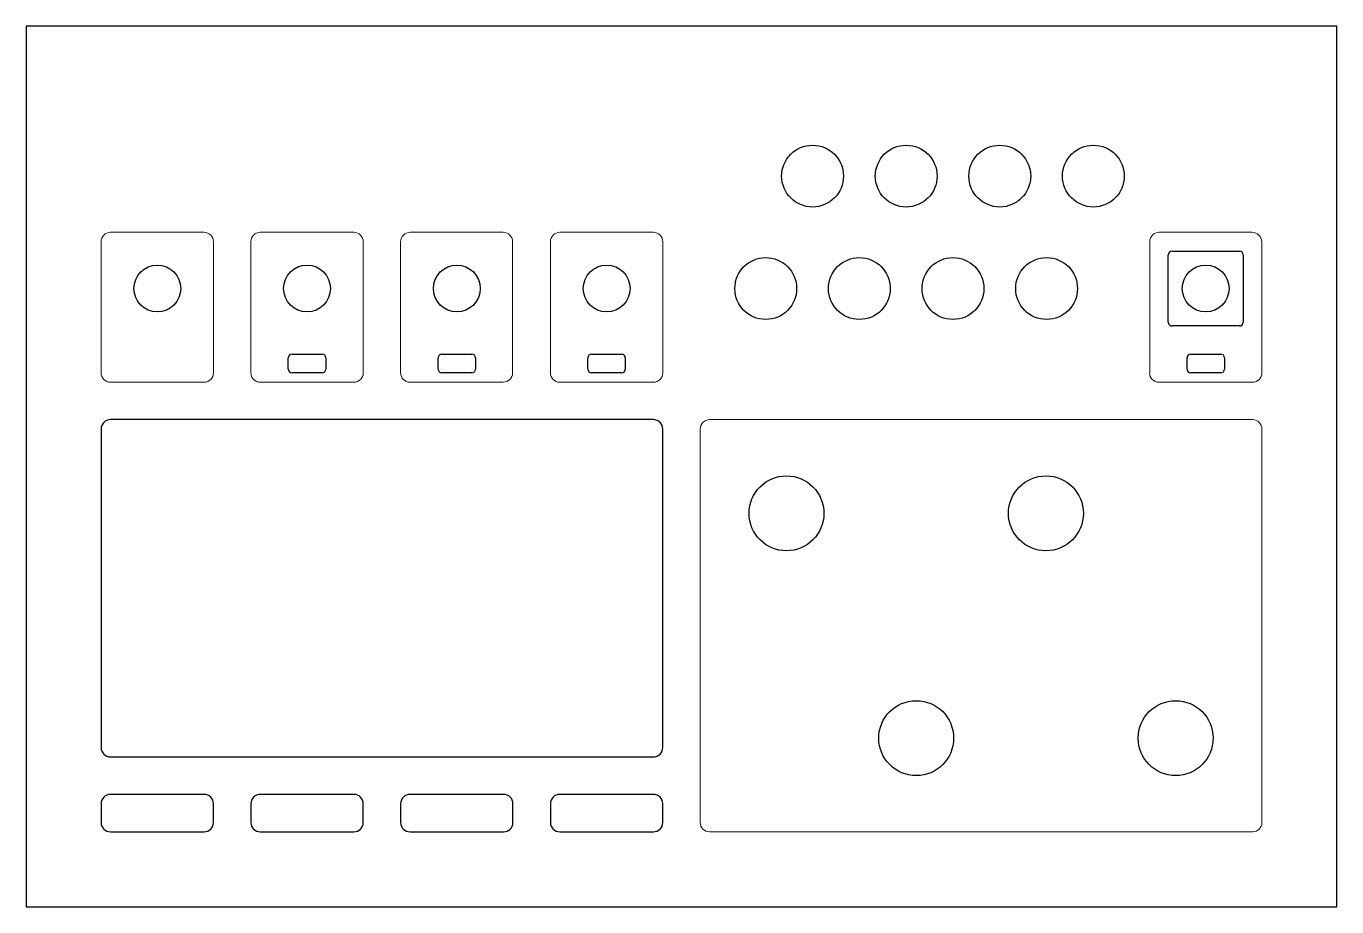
# Model space of a CAD drawing. Header units: inches. Extents: x 0 to 7, y 0 to 4.7.
import ezdxf

# ---------------------------------------------------------------- set-up
doc = ezdxf.new("R2010")
doc.units = ezdxf.units.IN
doc.header["$MEASUREMENT"] = 0
for name, color, linetype, lineweight, true_color in [('cut', 178, 'Continuous', 25, 0x000000), ('cut-over', 178, 'Continuous', 25, 0x000000), ('etch', 178, 'Continuous', 0, 0x000000)]:
    doc.layers.add(name, color=color, linetype=linetype, lineweight=lineweight, true_color=true_color)

msp = doc.modelspace()

# ---------------------------------------------------------------- linework, layer by layer
at = {"layer": 'cut'}
for p, q in [((0, 4.7), (0, 0)), ((7, 4.7), (0, 4.7)), ((7, 0), (7, 4.7)), ((1.42, 2.95), (1.58, 2.95)), ((2.22, 2.95), (2.38, 2.95)), ((3.02, 2.95), (3.18, 2.95)), ((6.22, 2.95), (6.38, 2.95)), ((1.4, 2.87), (1.4, 2.93)), ((1.6, 2.93), (1.6, 2.87)), ((2.2, 2.87), (2.2, 2.93)), ((2.4, 2.93), (2.4, 2.87)), ((3, 2.87), (3, 2.93)), ((3.2, 2.93), (3.2, 2.87)), ((6.2, 2.87), (6.2, 2.93)), ((6.4, 2.93), (6.4, 2.87)), ((1.58, 2.85), (1.42, 2.85)), ((2.38, 2.85), (2.22, 2.85)), ((3.18, 2.85), (3.02, 2.85)), ((6.38, 2.85), (6.22, 2.85)), ((3.35, 2.6), (0.45, 2.6)), ((0.4, 2.55), (0.4, 0.85)), ((3.4, 0.85), (3.4, 2.55)), ((0.45, 0.8), (3.35, 0.8)), ((0, 0), (7, 0))]:
    msp.add_line(p, q, dxfattribs=at)
for centre, radius in [((4.2, 3.9), 0.165), ((4.7, 3.9), 0.165), ((5.2, 3.9), 0.165), ((5.7, 3.9), 0.165), ((3.95, 3.3), 0.165), ((4.45, 3.3), 0.165), ((4.95, 3.3), 0.165), ((5.45, 3.3), 0.165), ((0.7, 3.3), 0.125), ((1.5, 3.3), 0.125), ((2.3, 3.3), 0.125), ((3.1, 3.3), 0.125), ((6.3, 3.3), 0.125), ((4.0608, 2.1), 0.2), ((5.4464, 2.1), 0.2), ((4.7536, 0.9), 0.2), ((6.1392, 0.9), 0.2)]:
    msp.add_circle(centre, radius, dxfattribs=at)
for centre, radius, start, end in [((1.42, 2.93), 0.02, 90, 180), ((1.58, 2.93), 0.02, 0, 90), ((2.22, 2.93), 0.02, 90, 180), ((2.38, 2.93), 0.02, 0, 90), ((3.02, 2.93), 0.02, 90, 180), ((3.18, 2.93), 0.02, 0, 90), ((6.22, 2.93), 0.02, 90, 180), ((6.38, 2.93), 0.02, 0, 90), ((1.42, 2.87), 0.02, 180, 270), ((1.58, 2.87), 0.02, 270, 0), ((2.22, 2.87), 0.02, 180, 270), ((2.38, 2.87), 0.02, 270, 0), ((3.02, 2.87), 0.02, 180, 270), ((3.18, 2.87), 0.02, 270, 0), ((6.22, 2.87), 0.02, 180, 270), ((6.38, 2.87), 0.02, 270, 0), ((0.45, 2.55), 0.05, 90, 180), ((3.35, 2.55), 0.05, 0, 90), ((0.45, 0.85), 0.05, 180, 270), ((3.35, 0.85), 0.05, 270, 0)]:
    msp.add_arc(centre, radius, start, end, dxfattribs=at)
at = {"layer": 'cut-over'}
for p, q in [((6.1, 3.12), (6.1, 3.48)), ((6.12, 3.5), (6.48, 3.5)), ((6.5, 3.48), (6.5, 3.12)), ((6.48, 3.1), (6.12, 3.1)), ((0.95, 0.6), (0.45, 0.6)), ((1.75, 0.6), (1.25, 0.6)), ((2.55, 0.6), (2.05, 0.6)), ((3.35, 0.6), (2.85, 0.6)), ((0.4, 0.55), (0.4, 0.45)), ((1, 0.45), (1, 0.55)), ((1.2, 0.55), (1.2, 0.45)), ((1.8, 0.45), (1.8, 0.55)), ((2, 0.55), (2, 0.45)), ((2.6, 0.45), (2.6, 0.55)), ((2.8, 0.55), (2.8, 0.45)), ((3.4, 0.45), (3.4, 0.55)), ((0.45, 0.4), (0.95, 0.4)), ((1.25, 0.4), (1.75, 0.4)), ((2.05, 0.4), (2.55, 0.4)), ((2.85, 0.4), (3.35, 0.4))]:
    msp.add_line(p, q, dxfattribs=at)
for centre, radius, start, end in [((6.12, 3.48), 0.02, 90, 180), ((6.48, 3.48), 0.02, 0, 90), ((6.12, 3.12), 0.02, 180, 270), ((6.48, 3.12), 0.02, 270, 0), ((0.45, 0.55), 0.05, 90, 180), ((0.95, 0.55), 0.05, 0, 90), ((1.25, 0.55), 0.05, 90, 180), ((1.75, 0.55), 0.05, 0, 90), ((2.05, 0.55), 0.05, 90, 180), ((2.55, 0.55), 0.05, 0, 90), ((2.85, 0.55), 0.05, 90, 180), ((3.35, 0.55), 0.05, 0, 90), ((0.45, 0.45), 0.05, 180, 270), ((0.95, 0.45), 0.05, 270, 0), ((1.25, 0.45), 0.05, 180, 270), ((1.75, 0.45), 0.05, 270, 0), ((2.05, 0.45), 0.05, 180, 270), ((2.55, 0.45), 0.05, 270, 0), ((2.85, 0.45), 0.05, 180, 270), ((3.35, 0.45), 0.05, 270, 0)]:
    msp.add_arc(centre, radius, start, end, dxfattribs=at)
at = {"layer": 'etch'}
for p, q in [((0.95, 3.6), (0.45, 3.6)), ((1.25, 3.6), (1.75, 3.6)), ((2.05, 3.6), (2.5478, 3.6002)), ((3.35, 3.6), (2.85, 3.6)), ((6.0511, 3.5999), (6.5489, 3.6001)), ((0.4, 3.55), (0.4, 2.85)), ((1, 2.85), (1, 3.55)), ((1.2, 3.55), (1.2, 2.85)), ((1.8, 2.85), (1.8, 3.55)), ((2, 3.55), (2, 2.85)), ((2.5978, 2.8502), (2.5978, 3.5502)), ((2.8, 3.55), (2.8, 2.85)), ((3.4, 2.85), (3.4, 3.55)), ((6.0011, 3.5499), (6.0011, 2.8499)), ((6.5989, 2.8501), (6.6, 3.55)), ((2.5478, 2.8002), (2.05, 2.8)), ((6.05, 2.8), (6.55, 2.8)), ((0.45, 2.8), (0.95, 2.8)), ((1.75, 2.8), (1.25, 2.8)), ((2.85, 2.8), (3.35, 2.8)), ((3.65, 2.6), (6.55, 2.6)), ((3.6, 0.45), (3.6, 2.55)), ((6.6, 2.55), (6.6, 0.45)), ((6.55, 0.4), (3.65, 0.4))]:
    msp.add_line(p, q, dxfattribs=at)
for centre, start, end in [((0.45, 3.55), 90, 180), ((0.95, 3.55), 0, 90), ((1.25, 3.55), 90, 180), ((1.75, 3.55), 0, 90), ((2.05, 3.55), 90, 180), ((2.5478, 3.5502), 0, 90), ((2.85, 3.55), 90, 180), ((3.35, 3.55), 0, 90), ((6.0511, 3.5499), 90, 180), ((6.5489, 3.5501), 0, 90), ((0.45, 2.85), 180, 270), ((0.95, 2.85), 270, 0), ((1.25, 2.85), 180, 270), ((1.75, 2.85), 270, 0), ((2.05, 2.85), 180, 270), ((2.5478, 2.8502), 270, 0), ((2.85, 2.85), 180, 270), ((3.35, 2.85), 270, 0), ((6.05, 2.85), 180, 270), ((6.55, 2.85), 270, 0), ((3.65, 2.55), 90, 180), ((6.55, 2.55), 0, 90), ((3.65, 0.45), 180, 270), ((6.55, 0.45), 270, 0)]:
    msp.add_arc(centre, 0.05, start, end, dxfattribs=at)

doc.saveas('drawing.dxf')
